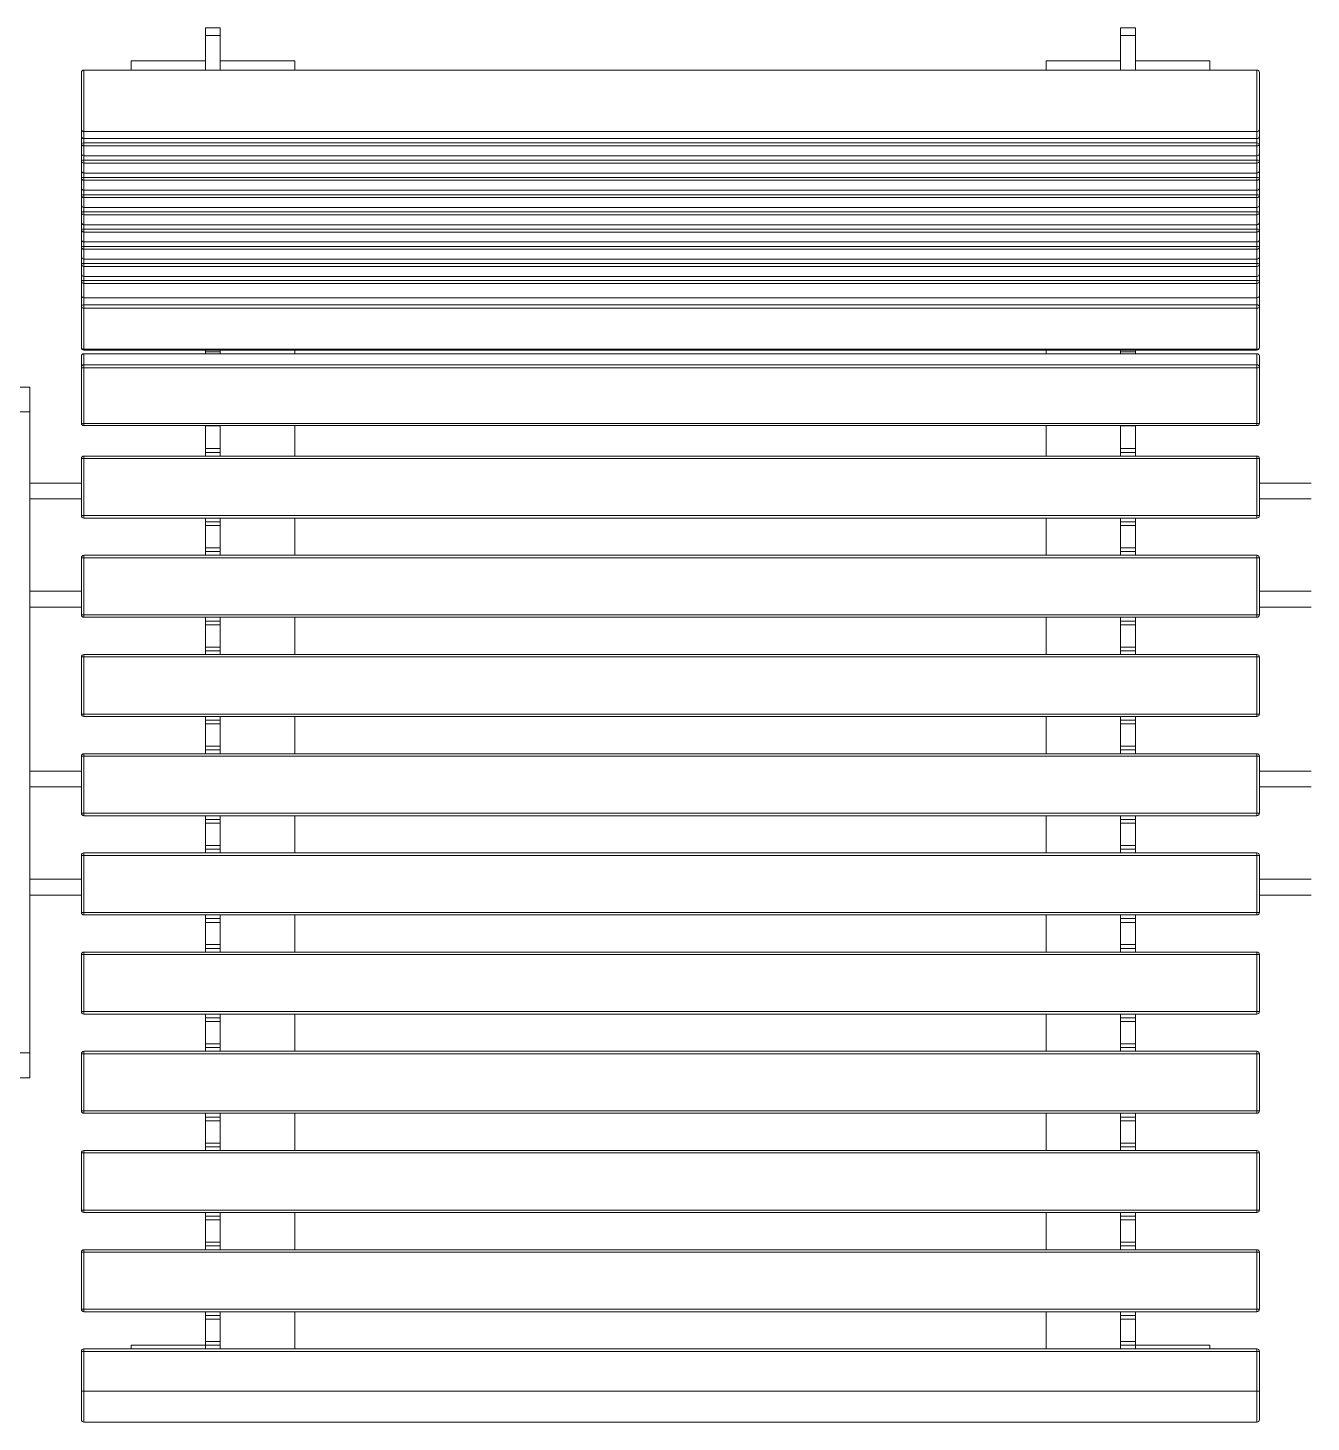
# Model space of a CAD drawing. Header units: millimetres. Extents: x 2717 to 8657, y -3129 to 1071.
# Drawn here: x 3662 to 4179, y -894 to -331 of the extents above; entities that cross this region are included whole.
import ezdxf

# ---------------------------------------------------------------- set-up
doc = ezdxf.new("R2010")
doc.units = ezdxf.units.MM

# ---------------------------------------------------------------- blocks, each defined once
blk = doc.blocks.new('rzut')
at = {"color": 7, "linetype": 'Continuous', "lineweight": 15}
for p, q in [((-4286.1, 739.59), (-4292.1, 739.59)), ((-4292.1, 736.57), (-4292.1, 739.59)), ((-4286.1, 736.57), (-4292.1, 736.57)), ((-4292.1, 726.3), (-4292.1, 736.57)), ((-4286.1, 739.59), (-4286.1, 736.57)), ((-4286.1, 726.3), (-4286.1, 736.57)), ((-3917.1, 739.59), (-3923.1, 739.59)), ((-3923.1, 736.57), (-3923.1, 739.59)), ((-3917.1, 736.57), (-3923.1, 736.57)), ((-3923.1, 726.3), (-3923.1, 736.57)), ((-3917.1, 739.59), (-3917.1, 736.57)), ((-3917.1, 726.3), (-3917.1, 736.57)), ((-4322.1, 722.55), (-4322.1, 726.3)), ((-4322.1, 726.3), (-4292.1, 726.3)), ((-4292.1, 722.55), (-4292.1, 726.3)), ((-4286.1, 726.3), (-4256.1, 726.3)), ((-4286.1, 726.3), (-4286.1, 724.22)), ((-4256.1, 726.3), (-4256.1, 722.55)), ((-3953.1, 726.3), (-3923.1, 726.3)), ((-3953.1, 726.3), (-3953.1, 722.55)), ((-3923.1, 726.3), (-3923.1, 724.22)), ((-3917.1, 726.3), (-3887.1, 726.3)), ((-3917.1, 724.22), (-3917.1, 726.3)), ((-3887.1, 722.55), (-3887.1, 726.3)), ((-4342.1, 698.73), (-4342.1, 721.55)), ((-3868.1, 722.55), (-4341.1, 722.55)), ((-4341.1, 722.55), (-4341.1, 697.74)), ((-4286.1, 722.55), (-4286.1, 724.22)), ((-3923.1, 722.55), (-3923.1, 724.22)), ((-3917.1, 722.55), (-3917.1, 724.22)), ((-3868.1, 697.74), (-3868.1, 722.55)), ((-3867.1, 721.55), (-3867.1, 698.73)), ((-4342.1, 695.94), (-4342.1, 698.73)), ((-3868.1, 697.74), (-4341.1, 697.74)), ((-4341.1, 697.74), (-4341.1, 694.96)), ((-3868.1, 694.96), (-3868.1, 697.74)), ((-3867.1, 698.73), (-3867.1, 695.94)), ((-4342.1, 692.99), (-4342.1, 695.94)), ((-4342.1, 689), (-4342.1, 692.99)), ((-4341.1, 694.96), (-3868.1, 694.96)), ((-4341.1, 694.96), (-4341.1, 694.94)), ((-4341.1, 694.94), (-3868.1, 694.94)), ((-4341.1, 694.94), (-4341.1, 693.17)), ((-4341.1, 693.17), (-4341.1, 692.01)), ((-4341.1, 693.17), (-3868.1, 693.17)), ((-3868.1, 692.01), (-4341.1, 692.01)), ((-4341.1, 692.01), (-4341.1, 688.01)), ((-3868.1, 694.94), (-3868.1, 694.96)), ((-3868.1, 693.17), (-3868.1, 694.94)), ((-3868.1, 692.01), (-3868.1, 693.17)), ((-3868.1, 688.01), (-3868.1, 692.01)), ((-3867.1, 695.94), (-3867.1, 692.99)), ((-3867.1, 692.99), (-3867.1, 689)), ((-4342.1, 686.05), (-4342.1, 689)), ((-4342.1, 682.05), (-4342.1, 686.05)), ((-4341.1, 688.01), (-3868.1, 688.01)), ((-4341.1, 688), (-4341.1, 688.01)), ((-4341.1, 688), (-3868.1, 688)), ((-4341.1, 688), (-4341.1, 686.22)), ((-4341.1, 686.22), (-4341.1, 685.06)), ((-4341.1, 686.22), (-3868.1, 686.22)), ((-3868.1, 688.01), (-3868.1, 688)), ((-3868.1, 686.22), (-3868.1, 688)), ((-3868.1, 685.06), (-3868.1, 686.22)), ((-3867.1, 689), (-3867.1, 686.05)), ((-3867.1, 686.05), (-3867.1, 682.05)), ((-4342.1, 679.1), (-4342.1, 682.05)), ((-3868.1, 685.06), (-4341.1, 685.06)), ((-4341.1, 685.06), (-4341.1, 681.07)), ((-4341.1, 681.07), (-3868.1, 681.07)), ((-4341.1, 681.05), (-4341.1, 681.07)), ((-4341.1, 681.05), (-3868.1, 681.05)), ((-4341.1, 681.05), (-4341.1, 679.27)), ((-3868.1, 681.07), (-3868.1, 685.06)), ((-3868.1, 681.07), (-3868.1, 681.05)), ((-3868.1, 679.27), (-3868.1, 681.05)), ((-3867.1, 682.05), (-3867.1, 679.1)), ((-4342.1, 675.11), (-4342.1, 679.1)), ((-4342.1, 672.15), (-4342.1, 675.11)), ((-4341.1, 679.27), (-4341.1, 678.12)), ((-4341.1, 679.27), (-3868.1, 679.27)), ((-3868.1, 678.12), (-4341.1, 678.12)), ((-4341.1, 678.12), (-4341.1, 674.12)), ((-3868.1, 678.12), (-3868.1, 679.27)), ((-3868.1, 674.12), (-3868.1, 678.12)), ((-3867.1, 679.1), (-3867.1, 675.11)), ((-3867.1, 675.11), (-3867.1, 672.15)), ((-4342.1, 668.16), (-4342.1, 672.15)), ((-4341.1, 674.12), (-3868.1, 674.12)), ((-4341.1, 674.11), (-4341.1, 674.12)), ((-4341.1, 674.11), (-3868.1, 674.11)), ((-4341.1, 674.11), (-4341.1, 672.33)), ((-4341.1, 672.33), (-4341.1, 671.17)), ((-4341.1, 672.33), (-3868.1, 672.33)), ((-3868.1, 671.17), (-4341.1, 671.17)), ((-4341.1, 671.17), (-4341.1, 667.18)), ((-3868.1, 674.12), (-3868.1, 674.11)), ((-3868.1, 672.33), (-3868.1, 674.11)), ((-3868.1, 671.17), (-3868.1, 672.33)), ((-3868.1, 667.18), (-3868.1, 671.17)), ((-3867.1, 672.15), (-3867.1, 668.16)), ((-4342.1, 665.21), (-4342.1, 668.16)), ((-4342.1, 661.21), (-4342.1, 665.21)), ((-4341.1, 667.18), (-3868.1, 667.18)), ((-4341.1, 667.16), (-4341.1, 667.18)), ((-4341.1, 667.16), (-3868.1, 667.16)), ((-4341.1, 667.16), (-4341.1, 665.38)), ((-4341.1, 665.38), (-4341.1, 664.22)), ((-4341.1, 665.38), (-3868.1, 665.38)), ((-3868.1, 664.22), (-4341.1, 664.22)), ((-4341.1, 664.22), (-4341.1, 660.23)), ((-3868.1, 667.18), (-3868.1, 667.16)), ((-3868.1, 665.38), (-3868.1, 667.16)), ((-3868.1, 664.22), (-3868.1, 665.38)), ((-3868.1, 660.23), (-3868.1, 664.22)), ((-3867.1, 668.16), (-3867.1, 665.21)), ((-3867.1, 665.21), (-3867.1, 661.21)), ((-4342.1, 658.26), (-4342.1, 661.21)), ((-4342.1, 654.27), (-4342.1, 658.26)), ((-4341.1, 660.23), (-3868.1, 660.23)), ((-4341.1, 660.21), (-4341.1, 660.23)), ((-4341.1, 660.21), (-3868.1, 660.21)), ((-4341.1, 660.21), (-4341.1, 658.44)), ((-4341.1, 658.44), (-4341.1, 657.28)), ((-4341.1, 658.44), (-3868.1, 658.44)), ((-3868.1, 660.23), (-3868.1, 660.21)), ((-3868.1, 658.44), (-3868.1, 660.21)), ((-3868.1, 657.28), (-3868.1, 658.44)), ((-3867.1, 661.21), (-3867.1, 658.26)), ((-3867.1, 658.26), (-3867.1, 654.27)), ((-4342.1, 651.32), (-4342.1, 654.27)), ((-3868.1, 657.28), (-4341.1, 657.28)), ((-4341.1, 657.28), (-4341.1, 653.28)), ((-4341.1, 653.28), (-3868.1, 653.28)), ((-4341.1, 653.27), (-4341.1, 653.28)), ((-4341.1, 653.27), (-3868.1, 653.27)), ((-4341.1, 653.27), (-4341.1, 651.49)), ((-3868.1, 653.28), (-3868.1, 657.28)), ((-3868.1, 653.28), (-3868.1, 653.27)), ((-3868.1, 651.49), (-3868.1, 653.27)), ((-3867.1, 654.27), (-3867.1, 651.32)), ((-4342.1, 647.32), (-4342.1, 651.32)), ((-4342.1, 644.37), (-4342.1, 647.32)), ((-4341.1, 651.49), (-4341.1, 650.33)), ((-4341.1, 651.49), (-3868.1, 651.49)), ((-3868.1, 650.33), (-4341.1, 650.33)), ((-4341.1, 650.33), (-4341.1, 646.34)), ((-3868.1, 650.33), (-3868.1, 651.49)), ((-3868.1, 646.34), (-3868.1, 650.33)), ((-3867.1, 651.32), (-3867.1, 647.32)), ((-3867.1, 647.32), (-3867.1, 644.37)), ((-4342.1, 640.38), (-4342.1, 644.37)), ((-4341.1, 646.34), (-3868.1, 646.34)), ((-4341.1, 646.32), (-4341.1, 646.34)), ((-4341.1, 646.32), (-3868.1, 646.32)), ((-4341.1, 646.32), (-4341.1, 644.54)), ((-4341.1, 644.54), (-4341.1, 643.39)), ((-4341.1, 644.54), (-3868.1, 644.54)), ((-3868.1, 643.39), (-4341.1, 643.39)), ((-4341.1, 643.39), (-4341.1, 639.39)), ((-3868.1, 646.34), (-3868.1, 646.32)), ((-3868.1, 644.54), (-3868.1, 646.32)), ((-3868.1, 643.39), (-3868.1, 644.54)), ((-3868.1, 639.39), (-3868.1, 643.39)), ((-3867.1, 644.37), (-3867.1, 640.38)), ((-4342.1, 637.51), (-4342.1, 640.38)), ((-4342.1, 631.73), (-4342.1, 637.51)), ((-4341.1, 639.39), (-3868.1, 639.39)), ((-4341.1, 639.38), (-4341.1, 639.39)), ((-4341.1, 639.38), (-3868.1, 639.38)), ((-4341.1, 639.38), (-4341.1, 637.76)), ((-4341.1, 637.76), (-4341.1, 636.54)), ((-4341.1, 637.76), (-3868.1, 637.76)), ((-3868.1, 636.54), (-4341.1, 636.54)), ((-4341.1, 636.54), (-4341.1, 630.76)), ((-3868.1, 639.39), (-3868.1, 639.38)), ((-3868.1, 637.76), (-3868.1, 639.38)), ((-3868.1, 636.54), (-3868.1, 637.76)), ((-3868.1, 630.76), (-3868.1, 636.54)), ((-3867.1, 640.38), (-3867.1, 637.51)), ((-3867.1, 637.51), (-3867.1, 631.73)), ((-4342.1, 627.2), (-4342.1, 631.73)), ((-4341.1, 630.76), (-3868.1, 630.76)), ((-4341.1, 630.73), (-4341.1, 630.76)), ((-4341.1, 630.73), (-3868.1, 630.73)), ((-4341.1, 630.73), (-4341.1, 627.92)), ((-3868.1, 630.76), (-3868.1, 630.73)), ((-3868.1, 627.92), (-3868.1, 630.73)), ((-3867.1, 631.73), (-3867.1, 627.2)), ((-4342.1, 610.66), (-4342.1, 627.2)), ((-4341.1, 626.51), (-4341.1, 627.92)), ((-4341.1, 627.92), (-3868.1, 627.92)), ((-3868.1, 626.51), (-4341.1, 626.51)), ((-4341.1, 626.51), (-4341.1, 609.97)), ((-3868.1, 627.92), (-3868.1, 626.51)), ((-3868.1, 609.97), (-3868.1, 626.51)), ((-3867.1, 627.2), (-3867.1, 610.66)), ((-4342.1, 602.76), (-4342.1, 607.2)), ((-4341.1, 609.97), (-3868.1, 609.97)), ((-4341.1, 609.97), (-4341.1, 609.66)), ((-4341.1, 609.66), (-3868.1, 609.66)), ((-4292.1, 608.2), (-4341.1, 608.2)), ((-4341.1, 608.18), (-4341.1, 608.2)), ((-4341.1, 608.18), (-4341.1, 603.74)), ((-4292.1, 608.18), (-4341.1, 608.18)), ((-4292.1, 609), (-4292.1, 609.66)), ((-4292.1, 609), (-4286.1, 609)), ((-4292.1, 608.1), (-4292.1, 609)), ((-4292.1, 608.1), (-4286.1, 608.1)), ((-4286.1, 609), (-4286.1, 609.66)), ((-4286.1, 609), (-4286.1, 608.1)), ((-3923.1, 608.2), (-4286.1, 608.2)), ((-3923.1, 608.18), (-4286.1, 608.18)), ((-4256.1, 609.66), (-4256.1, 608.2)), ((-3953.1, 609.66), (-3953.1, 608.2)), ((-3923.1, 609), (-3923.1, 609.66)), ((-3923.1, 609), (-3917.1, 609)), ((-3923.1, 608.1), (-3923.1, 609)), ((-3923.1, 608.1), (-3917.1, 608.1)), ((-3917.1, 609), (-3917.1, 609.66)), ((-3917.1, 609), (-3917.1, 608.1)), ((-3868.1, 608.2), (-3917.1, 608.2)), ((-3868.1, 608.18), (-3917.1, 608.18)), ((-3868.1, 609.66), (-3868.1, 609.97)), ((-3868.1, 608.2), (-3868.1, 608.18)), ((-3868.1, 603.74), (-3868.1, 608.18)), ((-3867.1, 607.2), (-3867.1, 602.76)), ((-4342.1, 580.2), (-4342.1, 602.76)), ((-4341.1, 602.57), (-4341.1, 603.74)), ((-4341.1, 603.74), (-3868.1, 603.74)), ((-3868.1, 602.57), (-4341.1, 602.57)), ((-4341.1, 602.57), (-4341.1, 580)), ((-3868.1, 603.74), (-3868.1, 602.57)), ((-3868.1, 580), (-3868.1, 602.57)), ((-3867.1, 602.76), (-3867.1, 580.2)), ((-4362.94, 594.77), (-4412.94, 594.77)), ((-4362.94, 594.77), (-4362.94, 584.78)), ((-4412.94, 584.78), (-4362.94, 584.78)), ((-4362.94, 584.78), (-4362.94, 326.28)), ((-4341.1, 580), (-3868.1, 580)), ((-4341.1, 580), (-4341.1, 579.2)), ((-4341.1, 579.2), (-3868.1, 579.2)), ((-4286.1, 579.19), (-4292.1, 579.19)), ((-4292.1, 569.92), (-4292.1, 579.19)), ((-4286.1, 569.92), (-4286.1, 579.19)), ((-4256.1, 579.2), (-4256.1, 566.92)), ((-3953.1, 579.2), (-3953.1, 566.92)), ((-3917.1, 579.19), (-3923.1, 579.19)), ((-3923.1, 569.92), (-3923.1, 579.19)), ((-3917.1, 569.92), (-3917.1, 579.19)), ((-3868.1, 579.2), (-3868.1, 580)), ((-4292.1, 569.92), (-4286.1, 569.92)), ((-4292.1, 568.42), (-4292.1, 569.92)), ((-4286.1, 568.42), (-4292.1, 568.42)), ((-4292.1, 566.92), (-4292.1, 568.42)), ((-4286.1, 569.92), (-4286.1, 568.42)), ((-4286.1, 568.42), (-4286.1, 566.92)), ((-3923.1, 569.92), (-3917.1, 569.92)), ((-3923.1, 568.42), (-3923.1, 569.92)), ((-3923.1, 568.42), (-3923.1, 566.92)), ((-3917.1, 568.42), (-3923.1, 568.42)), ((-3917.1, 569.92), (-3917.1, 568.42)), ((-3917.1, 566.92), (-3917.1, 568.42)), ((-4342.1, 542.92), (-4342.1, 565.92)), ((-4341.1, 565.92), (-4342.1, 565.92)), ((-4341.1, 565.92), (-4341.1, 566.92)), ((-4341.1, 566.92), (-3868.1, 566.92)), ((-4341.1, 565.92), (-4341.1, 542.92)), ((-3868.1, 565.92), (-4341.1, 565.92)), ((-3868.1, 566.92), (-3868.1, 565.92)), ((-3868.1, 542.92), (-3868.1, 565.92)), ((-3867.1, 565.92), (-3868.1, 565.92)), ((-3867.1, 565.92), (-3867.1, 542.92)), ((-4342.1, 556.03), (-4362.94, 556.03)), ((-3846.27, 556.03), (-3867.1, 556.03)), ((-4342.1, 549.63), (-4362.94, 549.63)), ((-3846.27, 549.63), (-3867.1, 549.63)), ((-4341.1, 542.92), (-4342.1, 542.92)), ((-4341.1, 542.92), (-4341.1, 541.92)), ((-4341.1, 542.92), (-3868.1, 542.92)), ((-3868.1, 541.92), (-4341.1, 541.92)), ((-4292.1, 540.42), (-4292.1, 541.92)), ((-4292.1, 540.42), (-4286.1, 540.42)), ((-4292.1, 538.92), (-4292.1, 540.42)), ((-4286.1, 541.92), (-4286.1, 540.42)), ((-4286.1, 540.42), (-4286.1, 538.92)), ((-4256.1, 541.92), (-4256.1, 526.92)), ((-3953.1, 541.92), (-3953.1, 526.92)), ((-3923.1, 541.92), (-3923.1, 540.42)), ((-3923.1, 540.42), (-3917.1, 540.42)), ((-3923.1, 538.92), (-3923.1, 540.42)), ((-3917.1, 540.42), (-3917.1, 541.92)), ((-3917.1, 540.42), (-3917.1, 538.92)), ((-3868.1, 541.92), (-3868.1, 542.92)), ((-3867.1, 542.92), (-3868.1, 542.92)), ((-4286.1, 538.92), (-4292.1, 538.92)), ((-4292.1, 529.92), (-4292.1, 538.92)), ((-4286.1, 529.92), (-4286.1, 538.92)), ((-3917.1, 538.92), (-3923.1, 538.92)), ((-3923.1, 529.92), (-3923.1, 538.92)), ((-3917.1, 529.92), (-3917.1, 538.92)), ((-4292.1, 529.92), (-4286.1, 529.92)), ((-4292.1, 528.42), (-4292.1, 529.92)), ((-4286.1, 529.92), (-4286.1, 528.42)), ((-3923.1, 529.92), (-3917.1, 529.92)), ((-3923.1, 528.42), (-3923.1, 529.92)), ((-3917.1, 529.92), (-3917.1, 528.42)), ((-4342.1, 502.92), (-4342.1, 525.92)), ((-4341.1, 525.92), (-4342.1, 525.92)), ((-4341.1, 525.92), (-4341.1, 526.92)), ((-4341.1, 526.92), (-3868.1, 526.92)), ((-4341.1, 525.92), (-4341.1, 502.92)), ((-3868.1, 525.92), (-4341.1, 525.92)), ((-4286.1, 528.42), (-4292.1, 528.42)), ((-4292.1, 526.92), (-4292.1, 528.42)), ((-4286.1, 528.42), (-4286.1, 526.92)), ((-3923.1, 528.42), (-3923.1, 526.92)), ((-3917.1, 528.42), (-3923.1, 528.42)), ((-3917.1, 526.92), (-3917.1, 528.42)), ((-3868.1, 526.92), (-3868.1, 525.92)), ((-3868.1, 502.92), (-3868.1, 525.92)), ((-3867.1, 525.92), (-3868.1, 525.92)), ((-3867.1, 525.92), (-3867.1, 502.92)), ((-4342.1, 512.43), (-4362.94, 512.43)), ((-3846.27, 512.43), (-3867.1, 512.43)), ((-4342.1, 506.03), (-4362.94, 506.03)), ((-3846.27, 506.03), (-3867.1, 506.03)), ((-4341.1, 502.92), (-4342.1, 502.92)), ((-4341.1, 502.92), (-4341.1, 501.92)), ((-4341.1, 502.92), (-3868.1, 502.92)), ((-3868.1, 501.92), (-4341.1, 501.92)), ((-4292.1, 500.42), (-4292.1, 501.92)), ((-4292.1, 500.42), (-4286.1, 500.42)), ((-4292.1, 498.92), (-4292.1, 500.42)), ((-4286.1, 501.92), (-4286.1, 500.42)), ((-4286.1, 500.42), (-4286.1, 498.92)), ((-4256.1, 501.92), (-4256.1, 486.92)), ((-3953.1, 501.92), (-3953.1, 486.92)), ((-3923.1, 501.92), (-3923.1, 500.42)), ((-3923.1, 500.42), (-3917.1, 500.42)), ((-3923.1, 498.92), (-3923.1, 500.42)), ((-3917.1, 500.42), (-3917.1, 501.92)), ((-3917.1, 500.42), (-3917.1, 498.92)), ((-3868.1, 501.92), (-3868.1, 502.92)), ((-3867.1, 502.92), (-3868.1, 502.92)), ((-4286.1, 498.92), (-4292.1, 498.92)), ((-4292.1, 489.92), (-4292.1, 498.92)), ((-4286.1, 489.92), (-4286.1, 498.92)), ((-3917.1, 498.92), (-3923.1, 498.92)), ((-3923.1, 489.92), (-3923.1, 498.92)), ((-3917.1, 489.92), (-3917.1, 498.92)), ((-4292.1, 489.92), (-4286.1, 489.92)), ((-4292.1, 488.42), (-4292.1, 489.92)), ((-4286.1, 489.92), (-4286.1, 488.42)), ((-3923.1, 489.92), (-3917.1, 489.92)), ((-3923.1, 488.42), (-3923.1, 489.92)), ((-3917.1, 489.92), (-3917.1, 488.42)), ((-4342.1, 462.92), (-4342.1, 485.92)), ((-4341.1, 485.92), (-4342.1, 485.92)), ((-4341.1, 485.92), (-4341.1, 486.92)), ((-4341.1, 486.92), (-3868.1, 486.92)), ((-4341.1, 485.92), (-4341.1, 462.92)), ((-3868.1, 485.92), (-4341.1, 485.92)), ((-4286.1, 488.42), (-4292.1, 488.42)), ((-4292.1, 486.92), (-4292.1, 488.42)), ((-4286.1, 488.42), (-4286.1, 486.92)), ((-3923.1, 488.42), (-3923.1, 486.92)), ((-3917.1, 488.42), (-3923.1, 488.42)), ((-3917.1, 486.92), (-3917.1, 488.42)), ((-3868.1, 486.92), (-3868.1, 485.92)), ((-3868.1, 462.92), (-3868.1, 485.92)), ((-3867.1, 485.92), (-3868.1, 485.92)), ((-3867.1, 485.92), (-3867.1, 462.92)), ((-4341.1, 462.92), (-4342.1, 462.92)), ((-4341.1, 462.92), (-4341.1, 461.92)), ((-4341.1, 462.92), (-3868.1, 462.92)), ((-3868.1, 461.92), (-4341.1, 461.92)), ((-4292.1, 460.42), (-4292.1, 461.92)), ((-4286.1, 461.92), (-4286.1, 460.42)), ((-4256.1, 461.92), (-4256.1, 446.92)), ((-3953.1, 461.92), (-3953.1, 446.92)), ((-3923.1, 461.92), (-3923.1, 460.42)), ((-3917.1, 460.42), (-3917.1, 461.92)), ((-3868.1, 461.92), (-3868.1, 462.92)), ((-3867.1, 462.92), (-3868.1, 462.92)), ((-4292.1, 460.42), (-4286.1, 460.42)), ((-4292.1, 458.92), (-4292.1, 460.42)), ((-4286.1, 458.92), (-4292.1, 458.92)), ((-4292.1, 449.92), (-4292.1, 458.92)), ((-4286.1, 460.42), (-4286.1, 458.92)), ((-4286.1, 449.92), (-4286.1, 458.92)), ((-3923.1, 460.42), (-3917.1, 460.42)), ((-3923.1, 458.92), (-3923.1, 460.42)), ((-3917.1, 458.92), (-3923.1, 458.92)), ((-3923.1, 449.92), (-3923.1, 458.92)), ((-3917.1, 460.42), (-3917.1, 458.92)), ((-3917.1, 449.92), (-3917.1, 458.92)), ((-4292.1, 449.92), (-4286.1, 449.92)), ((-4292.1, 448.42), (-4292.1, 449.92)), ((-4286.1, 449.92), (-4286.1, 448.42)), ((-3923.1, 449.92), (-3917.1, 449.92)), ((-3923.1, 448.42), (-3923.1, 449.92)), ((-3917.1, 449.92), (-3917.1, 448.42)), ((-4342.1, 422.92), (-4342.1, 445.92)), ((-4341.1, 445.92), (-4342.1, 445.92)), ((-4341.1, 445.92), (-4341.1, 446.92)), ((-4341.1, 446.92), (-3868.1, 446.92)), ((-4341.1, 445.92), (-4341.1, 422.92)), ((-3868.1, 445.92), (-4341.1, 445.92)), ((-4286.1, 448.42), (-4292.1, 448.42)), ((-4292.1, 446.92), (-4292.1, 448.42)), ((-4286.1, 448.42), (-4286.1, 446.92)), ((-3923.1, 448.42), (-3923.1, 446.92)), ((-3917.1, 448.42), (-3923.1, 448.42)), ((-3917.1, 446.92), (-3917.1, 448.42)), ((-3868.1, 446.92), (-3868.1, 445.92)), ((-3868.1, 422.92), (-3868.1, 445.92)), ((-3867.1, 445.92), (-3868.1, 445.92)), ((-3867.1, 445.92), (-3867.1, 422.92)), ((-4342.1, 439.91), (-4362.94, 439.91)), ((-3846.27, 439.91), (-3867.1, 439.91)), ((-4342.1, 433.51), (-4362.94, 433.51)), ((-3846.27, 433.51), (-3867.1, 433.51)), ((-4341.1, 422.92), (-4342.1, 422.92)), ((-4341.1, 422.92), (-4341.1, 421.92)), ((-4341.1, 422.92), (-3868.1, 422.92)), ((-3868.1, 421.92), (-4341.1, 421.92)), ((-4292.1, 420.42), (-4292.1, 421.92)), ((-4286.1, 421.92), (-4286.1, 420.42)), ((-4256.1, 421.92), (-4256.1, 406.92)), ((-3953.1, 421.92), (-3953.1, 406.92)), ((-3923.1, 421.92), (-3923.1, 420.42)), ((-3917.1, 420.42), (-3917.1, 421.92)), ((-3868.1, 421.92), (-3868.1, 422.92)), ((-3867.1, 422.92), (-3868.1, 422.92)), ((-4292.1, 420.42), (-4286.1, 420.42)), ((-4292.1, 418.92), (-4292.1, 420.42)), ((-4286.1, 418.92), (-4292.1, 418.92)), ((-4292.1, 409.92), (-4292.1, 418.92)), ((-4286.1, 420.42), (-4286.1, 418.92)), ((-4286.1, 409.92), (-4286.1, 418.92)), ((-3923.1, 420.42), (-3917.1, 420.42)), ((-3923.1, 418.92), (-3923.1, 420.42)), ((-3917.1, 418.92), (-3923.1, 418.92)), ((-3923.1, 409.92), (-3923.1, 418.92)), ((-3917.1, 420.42), (-3917.1, 418.92)), ((-3917.1, 409.92), (-3917.1, 418.92)), ((-4342.1, 382.92), (-4342.1, 405.92)), ((-4341.1, 405.92), (-4342.1, 405.92)), ((-4341.1, 405.92), (-4341.1, 406.92)), ((-4341.1, 406.92), (-3868.1, 406.92)), ((-4341.1, 405.92), (-4341.1, 382.92)), ((-3868.1, 405.92), (-4341.1, 405.92)), ((-4292.1, 409.92), (-4286.1, 409.92)), ((-4292.1, 408.42), (-4292.1, 409.92)), ((-4286.1, 408.42), (-4292.1, 408.42)), ((-4292.1, 406.92), (-4292.1, 408.42)), ((-4286.1, 409.92), (-4286.1, 408.42)), ((-4286.1, 408.42), (-4286.1, 406.92)), ((-3923.1, 409.92), (-3917.1, 409.92)), ((-3923.1, 408.42), (-3923.1, 409.92)), ((-3923.1, 408.42), (-3923.1, 406.92)), ((-3917.1, 408.42), (-3923.1, 408.42)), ((-3917.1, 409.92), (-3917.1, 408.42)), ((-3917.1, 406.92), (-3917.1, 408.42)), ((-3868.1, 406.92), (-3868.1, 405.92)), ((-3868.1, 382.92), (-3868.1, 405.92)), ((-3867.1, 405.92), (-3868.1, 405.92)), ((-3867.1, 405.92), (-3867.1, 382.92)), ((-4342.1, 396.31), (-4362.94, 396.31)), ((-3846.27, 396.31), (-3867.1, 396.31)), ((-4342.1, 389.91), (-4362.94, 389.91)), ((-3846.27, 389.91), (-3867.1, 389.91)), ((-4341.1, 382.92), (-4342.1, 382.92)), ((-4341.1, 382.92), (-4341.1, 381.92)), ((-4341.1, 382.92), (-3868.1, 382.92)), ((-3868.1, 381.92), (-3868.1, 382.92)), ((-3867.1, 382.92), (-3868.1, 382.92)), ((-3868.1, 381.92), (-4341.1, 381.92)), ((-4292.1, 380.42), (-4292.1, 381.92)), ((-4292.1, 380.42), (-4286.1, 380.42)), ((-4292.1, 378.92), (-4292.1, 380.42)), ((-4286.1, 378.92), (-4292.1, 378.92)), ((-4292.1, 369.92), (-4292.1, 378.92)), ((-4286.1, 381.92), (-4286.1, 380.42)), ((-4286.1, 380.42), (-4286.1, 378.92)), ((-4286.1, 369.92), (-4286.1, 378.92)), ((-4256.1, 381.92), (-4256.1, 366.92)), ((-3953.1, 381.92), (-3953.1, 366.92)), ((-3923.1, 381.92), (-3923.1, 380.42)), ((-3923.1, 380.42), (-3917.1, 380.42)), ((-3923.1, 378.92), (-3923.1, 380.42)), ((-3917.1, 378.92), (-3923.1, 378.92)), ((-3923.1, 369.92), (-3923.1, 378.92)), ((-3917.1, 380.42), (-3917.1, 381.92)), ((-3917.1, 380.42), (-3917.1, 378.92)), ((-3917.1, 369.92), (-3917.1, 378.92)), ((-4342.1, 342.92), (-4342.1, 365.92)), ((-4341.1, 365.92), (-4342.1, 365.92)), ((-4341.1, 365.92), (-4341.1, 366.92)), ((-4341.1, 366.92), (-3868.1, 366.92)), ((-4341.1, 365.92), (-4341.1, 342.92)), ((-3868.1, 365.92), (-4341.1, 365.92)), ((-4292.1, 369.92), (-4286.1, 369.92)), ((-4292.1, 368.42), (-4292.1, 369.92)), ((-4286.1, 368.42), (-4292.1, 368.42)), ((-4292.1, 366.92), (-4292.1, 368.42)), ((-4286.1, 369.92), (-4286.1, 368.42)), ((-4286.1, 368.42), (-4286.1, 366.92)), ((-3923.1, 369.92), (-3917.1, 369.92)), ((-3923.1, 368.42), (-3923.1, 369.92)), ((-3923.1, 368.42), (-3923.1, 366.92)), ((-3917.1, 368.42), (-3923.1, 368.42)), ((-3917.1, 369.92), (-3917.1, 368.42)), ((-3917.1, 366.92), (-3917.1, 368.42)), ((-3868.1, 366.92), (-3868.1, 365.92)), ((-3868.1, 342.92), (-3868.1, 365.92)), ((-3867.1, 365.92), (-3868.1, 365.92)), ((-3867.1, 365.92), (-3867.1, 342.92)), ((-4341.1, 342.92), (-4342.1, 342.92)), ((-4341.1, 342.92), (-4341.1, 341.92)), ((-4341.1, 342.92), (-3868.1, 342.92)), ((-3868.1, 341.92), (-4341.1, 341.92)), ((-4292.1, 340.42), (-4292.1, 341.92)), ((-4292.1, 340.42), (-4286.1, 340.42)), ((-4292.1, 338.92), (-4292.1, 340.42)), ((-4286.1, 338.92), (-4292.1, 338.92)), ((-4292.1, 329.92), (-4292.1, 338.92)), ((-4286.1, 341.92), (-4286.1, 340.42)), ((-4286.1, 340.42), (-4286.1, 338.92)), ((-4286.1, 329.92), (-4286.1, 338.92)), ((-4256.1, 341.92), (-4256.1, 326.92)), ((-3953.1, 341.92), (-3953.1, 326.92)), ((-3923.1, 341.92), (-3923.1, 340.42)), ((-3923.1, 340.42), (-3917.1, 340.42)), ((-3923.1, 338.92), (-3923.1, 340.42)), ((-3917.1, 338.92), (-3923.1, 338.92)), ((-3923.1, 329.92), (-3923.1, 338.92)), ((-3917.1, 340.42), (-3917.1, 341.92)), ((-3917.1, 340.42), (-3917.1, 338.92)), ((-3917.1, 329.92), (-3917.1, 338.92)), ((-3868.1, 341.92), (-3868.1, 342.92)), ((-3867.1, 342.92), (-3868.1, 342.92)), ((-4412.94, 326.28), (-4362.94, 326.28)), ((-4362.94, 326.28), (-4362.94, 316.28)), ((-4341.1, 325.92), (-4341.1, 326.92)), ((-4341.1, 326.92), (-3868.1, 326.92)), ((-4292.1, 329.92), (-4286.1, 329.92)), ((-4292.1, 328.42), (-4292.1, 329.92)), ((-4286.1, 328.42), (-4292.1, 328.42)), ((-4292.1, 326.92), (-4292.1, 328.42)), ((-4286.1, 329.92), (-4286.1, 328.42)), ((-4286.1, 328.42), (-4286.1, 326.92)), ((-3923.1, 329.92), (-3917.1, 329.92)), ((-3923.1, 328.42), (-3923.1, 329.92)), ((-3923.1, 328.42), (-3923.1, 326.92)), ((-3917.1, 328.42), (-3923.1, 328.42)), ((-3917.1, 329.92), (-3917.1, 328.42)), ((-3917.1, 326.92), (-3917.1, 328.42)), ((-3868.1, 326.92), (-3868.1, 325.92)), ((-4342.1, 302.92), (-4342.1, 325.92)), ((-4341.1, 325.92), (-4342.1, 325.92)), ((-4341.1, 325.92), (-4341.1, 302.92)), ((-3868.1, 325.92), (-4341.1, 325.92)), ((-3868.1, 302.92), (-3868.1, 325.92)), ((-3867.1, 325.92), (-3868.1, 325.92)), ((-3867.1, 325.92), (-3867.1, 302.92)), ((-4412.94, 316.28), (-4362.94, 316.28)), ((-4412.94, 316.25), (-4362.94, 316.25)), ((-4362.94, 316.28), (-4362.94, 316.25)), ((-4341.1, 302.92), (-4342.1, 302.92)), ((-4341.1, 302.92), (-4341.1, 301.92)), ((-4341.1, 302.92), (-3868.1, 302.92)), ((-3868.1, 301.92), (-4341.1, 301.92)), ((-4292.1, 300.42), (-4292.1, 301.92)), ((-4292.1, 300.42), (-4286.1, 300.42)), ((-4292.1, 298.92), (-4292.1, 300.42)), ((-4286.1, 298.92), (-4292.1, 298.92)), ((-4292.1, 289.92), (-4292.1, 298.92)), ((-4286.1, 301.92), (-4286.1, 300.42)), ((-4286.1, 300.42), (-4286.1, 298.92)), ((-4286.1, 289.92), (-4286.1, 298.92)), ((-4256.1, 301.92), (-4256.1, 286.92)), ((-3953.1, 301.92), (-3953.1, 286.92)), ((-3923.1, 301.92), (-3923.1, 300.42)), ((-3923.1, 300.42), (-3917.1, 300.42)), ((-3923.1, 298.92), (-3923.1, 300.42)), ((-3917.1, 298.92), (-3923.1, 298.92)), ((-3923.1, 289.92), (-3923.1, 298.92)), ((-3917.1, 300.42), (-3917.1, 301.92)), ((-3917.1, 300.42), (-3917.1, 298.92)), ((-3917.1, 289.92), (-3917.1, 298.92)), ((-3868.1, 301.92), (-3868.1, 302.92)), ((-3867.1, 302.92), (-3868.1, 302.92)), ((-4341.1, 285.92), (-4341.1, 286.92)), ((-4341.1, 286.92), (-3868.1, 286.92)), ((-4292.1, 289.92), (-4286.1, 289.92)), ((-4292.1, 288.42), (-4292.1, 289.92)), ((-4286.1, 288.42), (-4292.1, 288.42)), ((-4292.1, 286.92), (-4292.1, 288.42)), ((-4286.1, 289.92), (-4286.1, 288.42)), ((-4286.1, 288.42), (-4286.1, 286.92)), ((-3923.1, 289.92), (-3917.1, 289.92)), ((-3923.1, 288.42), (-3923.1, 289.92)), ((-3923.1, 288.42), (-3923.1, 286.92)), ((-3917.1, 288.42), (-3923.1, 288.42)), ((-3917.1, 289.92), (-3917.1, 288.42)), ((-3917.1, 286.92), (-3917.1, 288.42)), ((-3868.1, 286.92), (-3868.1, 285.92)), ((-4342.1, 262.92), (-4342.1, 285.92)), ((-4341.1, 285.92), (-4342.1, 285.92)), ((-4341.1, 285.92), (-4341.1, 262.92)), ((-3868.1, 285.92), (-4341.1, 285.92)), ((-3868.1, 262.92), (-3868.1, 285.92)), ((-3867.1, 285.92), (-3868.1, 285.92)), ((-3867.1, 285.92), (-3867.1, 262.92)), ((-4341.1, 262.92), (-4342.1, 262.92)), ((-4341.1, 262.92), (-4341.1, 261.92)), ((-4341.1, 262.92), (-3868.1, 262.92)), ((-3868.1, 261.92), (-4341.1, 261.92)), ((-4292.1, 260.42), (-4292.1, 261.92)), ((-4292.1, 260.42), (-4286.1, 260.42)), ((-4292.1, 258.92), (-4292.1, 260.42)), ((-4286.1, 258.92), (-4292.1, 258.92)), ((-4292.1, 249.92), (-4292.1, 258.92)), ((-4286.1, 261.92), (-4286.1, 260.42)), ((-4286.1, 260.42), (-4286.1, 258.92)), ((-4286.1, 249.92), (-4286.1, 258.92)), ((-4256.1, 261.92), (-4256.1, 246.92)), ((-3953.1, 261.92), (-3953.1, 246.92)), ((-3923.1, 261.92), (-3923.1, 260.42)), ((-3923.1, 260.42), (-3917.1, 260.42)), ((-3923.1, 258.92), (-3923.1, 260.42)), ((-3917.1, 258.92), (-3923.1, 258.92)), ((-3923.1, 249.92), (-3923.1, 258.92)), ((-3917.1, 260.42), (-3917.1, 261.92)), ((-3917.1, 260.42), (-3917.1, 258.92)), ((-3917.1, 249.92), (-3917.1, 258.92)), ((-3868.1, 261.92), (-3868.1, 262.92)), ((-3867.1, 262.92), (-3868.1, 262.92)), ((-4292.1, 249.92), (-4286.1, 249.92)), ((-4292.1, 248.42), (-4292.1, 249.92)), ((-4286.1, 248.42), (-4292.1, 248.42)), ((-4292.1, 246.92), (-4292.1, 248.42)), ((-4286.1, 249.92), (-4286.1, 248.42)), ((-4286.1, 248.42), (-4286.1, 246.92)), ((-3923.1, 249.92), (-3917.1, 249.92)), ((-3923.1, 248.42), (-3923.1, 249.92)), ((-3923.1, 248.42), (-3923.1, 246.92)), ((-3917.1, 248.42), (-3923.1, 248.42)), ((-3917.1, 249.92), (-3917.1, 248.42)), ((-3917.1, 246.92), (-3917.1, 248.42)), ((-4342.1, 222.92), (-4342.1, 245.92)), ((-4341.1, 245.92), (-4342.1, 245.92)), ((-4341.1, 245.92), (-4341.1, 246.92)), ((-4341.1, 246.92), (-3868.1, 246.92)), ((-4341.1, 245.92), (-4341.1, 222.92)), ((-3868.1, 245.92), (-4341.1, 245.92)), ((-3868.1, 246.92), (-3868.1, 245.92)), ((-3868.1, 222.92), (-3868.1, 245.92)), ((-3867.1, 245.92), (-3868.1, 245.92)), ((-3867.1, 245.92), (-3867.1, 222.92)), ((-4341.1, 222.92), (-4342.1, 222.92)), ((-4341.1, 222.92), (-4341.1, 221.92)), ((-4341.1, 222.92), (-3868.1, 222.92)), ((-3868.1, 221.92), (-4341.1, 221.92)), ((-4292.1, 220.42), (-4292.1, 221.92)), ((-4292.1, 220.42), (-4286.1, 220.42)), ((-4292.1, 218.92), (-4292.1, 220.42)), ((-4286.1, 221.92), (-4286.1, 220.42)), ((-4286.1, 220.42), (-4286.1, 218.92)), ((-4256.1, 221.92), (-4256.1, 206.92)), ((-3953.1, 221.92), (-3953.1, 206.92)), ((-3923.1, 221.92), (-3923.1, 220.42)), ((-3923.1, 220.42), (-3917.1, 220.42)), ((-3923.1, 218.92), (-3923.1, 220.42)), ((-3917.1, 220.42), (-3917.1, 221.92)), ((-3917.1, 220.42), (-3917.1, 218.92)), ((-3868.1, 221.92), (-3868.1, 222.92)), ((-3867.1, 222.92), (-3868.1, 222.92)), ((-4286.1, 218.92), (-4292.1, 218.92)), ((-4292.1, 209.92), (-4292.1, 218.92)), ((-4286.1, 209.92), (-4286.1, 218.92)), ((-3917.1, 218.92), (-3923.1, 218.92)), ((-3923.1, 209.92), (-3923.1, 218.92)), ((-3917.1, 209.92), (-3917.1, 218.92)), ((-4322.1, 206.92), (-4322.1, 208.42)), ((-4322.1, 208.42), (-4292.1, 208.42)), ((-4292.1, 209.92), (-4286.1, 209.92)), ((-4292.1, 208.42), (-4292.1, 209.92)), ((-4292.1, 208.42), (-4292.1, 206.92)), ((-4286.1, 208.42), (-4292.1, 208.42)), ((-4292.1, 206.92), (-4292.1, 208.42)), ((-4286.1, 209.92), (-4286.1, 208.42)), ((-4286.1, 208.42), (-4286.1, 206.92)), ((-3923.1, 209.92), (-3917.1, 209.92)), ((-3923.1, 208.42), (-3923.1, 209.92)), ((-3923.1, 208.42), (-3923.1, 206.92)), ((-3917.1, 208.42), (-3923.1, 208.42)), ((-3917.1, 209.92), (-3917.1, 208.42)), ((-3917.1, 206.92), (-3917.1, 208.42)), ((-3917.1, 208.42), (-3887.1, 208.42)), ((-3917.1, 206.92), (-3917.1, 208.42)), ((-3887.1, 208.42), (-3887.1, 206.92)), ((-4342.1, 189.91), (-4342.1, 205.92)), ((-4342.1, 205.92), (-4341.1, 205.92)), ((-4341.1, 206.92), (-3868.1, 206.92)), ((-4341.1, 205.92), (-4341.1, 206.92)), ((-4341.1, 205.92), (-4341.1, 189.91)), ((-3868.1, 205.92), (-4341.1, 205.92)), ((-3868.1, 206.92), (-3868.1, 205.92)), ((-3868.1, 189.91), (-3868.1, 205.92)), ((-3868.1, 205.92), (-3867.1, 205.92)), ((-3867.1, 205.92), (-3867.1, 189.91)), ((-4342.1, 178.41), (-4342.1, 189.91)), ((-4341.1, 189.91), (-4342.1, 189.91)), ((-3868.1, 189.91), (-4341.1, 189.91)), ((-4341.1, 189.91), (-4341.1, 177.41)), ((-3867.1, 189.91), (-3868.1, 189.91)), ((-3868.1, 177.41), (-3868.1, 189.91)), ((-3867.1, 189.91), (-3867.1, 178.41)), ((-4341.1, 177.41), (-3868.1, 177.41))]:
    blk.add_line(p, q, dxfattribs=at)
for centre, radius, start, end in [((-4341.1, 721.55), 1, 90, 180), ((-3868.1, 721.55), 1, 0, 90), ((-4341.11, 698.73), 0.992, 180.4419, 270.4352), ((-3868.09, 698.73), 0.992, 269.5648, 359.5581), ((-4341.1, 695.94), 1, 180, 270), ((-4341.11, 695.95), 0.992, 180.4419, 270.4352), ((-4341.34, 691.6), 1.59, 81.2205, 118.4816), ((-4341.11, 693), 0.992, 180.4419, 270.4352), ((-3868.1, 695.94), 1, 270, 0), ((-3868.09, 695.95), 0.992, 269.5648, 359.5581), ((-3867.86, 691.6), 1.59, 61.5184, 98.7795), ((-3868.09, 693), 0.992, 269.5648, 359.5581), ((-4341.1, 689), 1, 180, 270), ((-4341.11, 689.01), 0.992, 180.4419, 270.4352), ((-4341.34, 684.65), 1.59, 81.2205, 118.4816), ((-4341.11, 686.05), 0.992, 180.4419, 270.4352), ((-3868.1, 689), 1, 270, 0), ((-3868.09, 689.01), 0.992, 269.5648, 359.5581), ((-3867.86, 684.65), 1.59, 61.5184, 98.7795), ((-3868.09, 686.05), 0.992, 269.5648, 359.5581), ((-4341.1, 682.05), 1, 180, 270), ((-4341.11, 682.06), 0.992, 180.4419, 270.4352), ((-3868.1, 682.05), 1, 270, 0), ((-3868.09, 682.06), 0.992, 269.5648, 359.5581), ((-4341.34, 677.7), 1.59, 81.2205, 118.4816), ((-4341.11, 679.11), 0.992, 180.4419, 270.4352), ((-4341.1, 675.11), 1, 180, 270), ((-4341.11, 675.11), 0.992, 180.4419, 270.4352), ((-3867.86, 677.7), 1.59, 61.5184, 98.7795), ((-3868.09, 679.11), 0.992, 269.5648, 359.5581), ((-3868.1, 675.11), 1, 270, 0), ((-3868.09, 675.11), 0.992, 269.5648, 359.5581), ((-4341.34, 670.76), 1.59, 81.2205, 118.4816), ((-4341.11, 672.16), 0.992, 180.4419, 270.4352), ((-3867.86, 670.76), 1.59, 61.5184, 98.7795), ((-3868.09, 672.16), 0.992, 269.5648, 359.5581), ((-4341.1, 668.16), 1, 180, 270), ((-4341.11, 668.17), 0.992, 180.4419, 270.4352), ((-4341.34, 663.81), 1.59, 81.2205, 118.4816), ((-4341.11, 665.22), 0.992, 180.4419, 270.4352), ((-3868.1, 668.16), 1, 270, 0), ((-3868.09, 668.17), 0.992, 269.5648, 359.5581), ((-3867.86, 663.81), 1.59, 61.5184, 98.7795), ((-3868.09, 665.22), 0.992, 269.5648, 359.5581), ((-4341.1, 661.21), 1, 180, 270), ((-4341.11, 661.22), 0.992, 180.4419, 270.4352), ((-4341.34, 656.87), 1.59, 81.2205, 118.4816), ((-4341.11, 658.27), 0.992, 180.4419, 270.4352), ((-3868.1, 661.21), 1, 270, 0), ((-3868.09, 661.22), 0.992, 269.5648, 359.5581), ((-3867.86, 656.87), 1.59, 61.5184, 98.7795), ((-3868.09, 658.27), 0.992, 269.5648, 359.5581), ((-4341.1, 654.27), 1, 180, 270), ((-4341.11, 654.28), 0.992, 180.4419, 270.4352), ((-3868.1, 654.27), 1, 270, 0), ((-3868.09, 654.28), 0.992, 269.5648, 359.5581), ((-4341.34, 649.92), 1.59, 81.2205, 118.4816), ((-4341.11, 651.32), 0.992, 180.4419, 270.4352), ((-4341.1, 647.32), 1, 180, 270), ((-4341.11, 647.33), 0.992, 180.4419, 270.4352), ((-3867.86, 649.92), 1.59, 61.5184, 98.7795), ((-3868.09, 651.32), 0.992, 269.5648, 359.5581), ((-3868.1, 647.32), 1, 270, 0), ((-3868.09, 647.33), 0.992, 269.5648, 359.5581), ((-4341.34, 642.97), 1.59, 81.2205, 118.4816), ((-4341.11, 644.38), 0.992, 180.4419, 270.4352), ((-3867.86, 642.97), 1.59, 61.5184, 98.7795), ((-3868.09, 644.38), 0.992, 269.5648, 359.5581), ((-4341.1, 640.38), 1, 180, 270), ((-4341.11, 640.38), 0.992, 180.4419, 270.4352), ((-4341.34, 636.57), 1.21, 78.806, 129.398), ((-4341.12, 637.52), 0.984, 180.9488, 270.9184), ((-3868.1, 640.38), 1, 270, 0), ((-3868.09, 640.38), 0.992, 269.5648, 359.5581), ((-3867.87, 636.57), 1.21, 50.602, 101.194), ((-3868.09, 637.52), 0.984, 269.0816, 359.0512), ((-4341.1, 631.73), 1, 180, 270), ((-4341.12, 631.74), 0.984, 180.9488, 270.9184), ((-3868.1, 631.73), 1, 270, 0), ((-3868.09, 631.74), 0.984, 269.0816, 359.0512), ((-4341.22, 627.03), 0.895, 82.2509, 169.1936), ((-4341.23, 627.39), 0.89, 192.0635, 278.35), ((-3867.98, 627.03), 0.895, 10.8064, 97.7491), ((-3867.97, 627.39), 0.89, 261.65, 347.9365), ((-4341.1, 610.66), 1, 180, 270), ((-4341.23, 610.85), 0.89, 192.0635, 278.35), ((-4341.1, 607.2), 1, 90, 180), ((-4341.11, 607.19), 0.991, 89.4623, 179.452), ((-3868.1, 610.66), 1, 270, 0), ((-3867.97, 610.85), 0.89, 261.65, 347.9365), ((-3868.1, 607.2), 1, 0, 90), ((-3868.09, 607.19), 0.991, 0.548, 90.5377), ((-4341.11, 602.75), 0.991, 89.4623, 179.452), ((-4341.34, 604.01), 1.46, 238.6848, 279.4834), ((-3868.09, 602.75), 0.991, 0.548, 90.5377), ((-3867.86, 604.01), 1.46, 260.5166, 301.3152), ((-4341.1, 580.2), 1, 180, 270), ((-4341.34, 581.44), 1.46, 238.6848, 279.4834), ((-3868.1, 580.2), 1, 270, 0), ((-3867.86, 581.44), 1.46, 260.5166, 301.3152), ((-4341.1, 565.92), 1, 90, 180), ((-3868.1, 565.92), 1, 360, 90), ((-4341.1, 542.92), 1, 180, 270), ((-3868.1, 542.92), 1, 270, 0), ((-4341.1, 525.92), 1, 90, 180), ((-3868.1, 525.92), 1, 360, 90), ((-4341.1, 502.92), 1, 180, 270), ((-3868.1, 502.92), 1, 270, 0), ((-4341.1, 485.92), 1, 90, 180), ((-3868.1, 485.92), 1, 0, 90), ((-4341.1, 462.92), 1, 180, 270), ((-3868.1, 462.92), 1, 270, 0), ((-4341.1, 445.92), 1, 90, 180), ((-3868.1, 445.92), 1, 0, 90), ((-4341.1, 422.92), 1, 180, 270), ((-3868.1, 422.92), 1, 270, 0), ((-4341.1, 405.92), 1, 90, 180), ((-3868.1, 405.92), 1, 0, 90), ((-4341.1, 382.92), 1, 180, 270), ((-3868.1, 382.92), 1, 270, 0), ((-4341.1, 365.92), 1, 90, 180), ((-3868.1, 365.92), 1, 0, 90), ((-4341.1, 342.92), 1, 180, 270), ((-3868.1, 342.92), 1, 270, 360), ((-4341.1, 325.92), 1, 90, 180), ((-3868.1, 325.92), 1, 360, 90), ((-4341.1, 302.92), 1, 180, 270), ((-3868.1, 302.92), 1, 270, 0), ((-4341.1, 285.92), 1, 90, 180), ((-3868.1, 285.92), 1, 360, 90), ((-4341.1, 262.92), 1, 180, 270), ((-3868.1, 262.92), 1, 270, 0), ((-4341.1, 245.92), 1, 90, 180), ((-3868.1, 245.92), 1, 360, 90), ((-4341.1, 222.92), 1, 180, 270), ((-3868.1, 222.92), 1, 270, 0), ((-4341.1, 205.92), 1, 90, 180), ((-3868.1, 205.92), 1, 0, 90), ((-4341.1, 178.41), 1, 180, 270), ((-3868.1, 178.41), 1, 270, 0)]:
    blk.add_arc(centre, radius, start, end, dxfattribs=at)

msp = doc.modelspace()

# ---------------------------------------------------------------- block references
msp.add_blockref('rzut', (8025.23, -1071.07))

doc.saveas('drawing.dxf')
